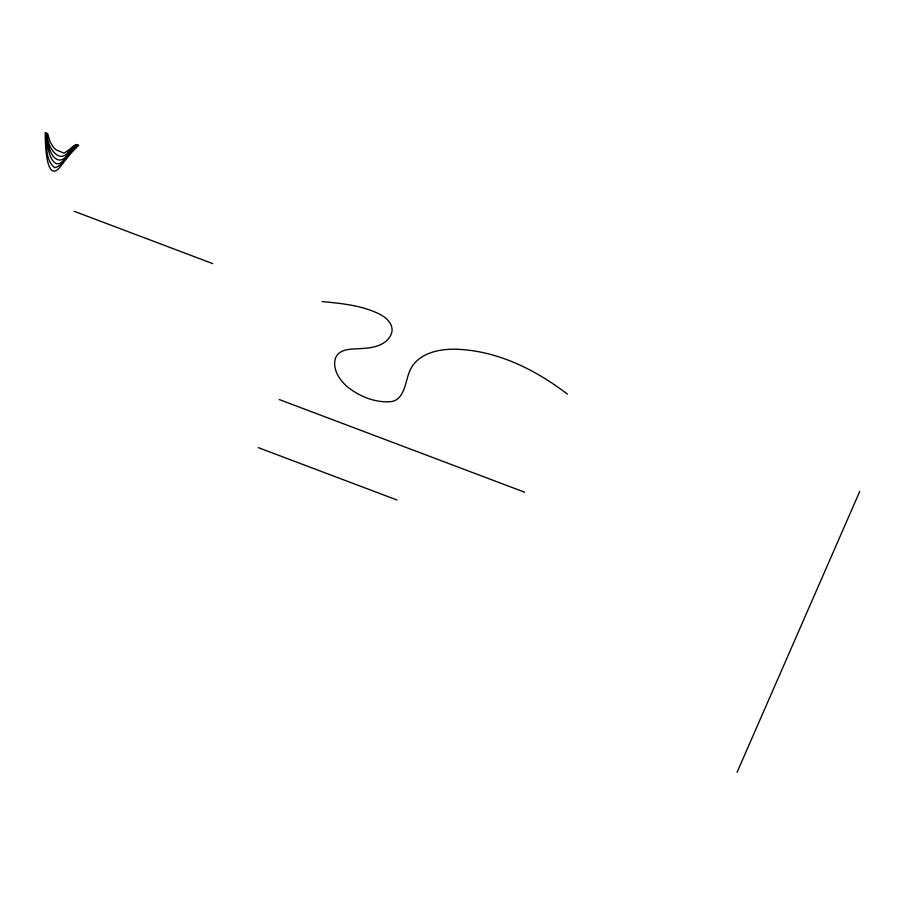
<?xml version="1.0" encoding="UTF-8"?>
<svg xmlns="http://www.w3.org/2000/svg" width="905" height="905" viewBox="0 0 905 905"><rect width="100%" height="100%" fill="white"/><g stroke="black" fill="none" stroke-linecap="round" stroke-linejoin="round"><path stroke-width="1.36" d="M737.055 772.327L859.75 491.426M322.101 301.557C341.875 303.492 362.43 305.381 380.394 314.555C386.808 318.006 393.698 324.567 391.752 332.576C387.894 345.11 373.177 348.086 361.706 348.493C352.735 349.398 339.782 347.803 335.54 357.939C332.101 368.788 339.273 379.783 347.192 386.65C358.685 395.915 373.346 402.182 388.29 401.82C403.653 402.024 405.01 384.218 408.811 373.346C415.655 352.86 440.135 348.187 459.106 349.364C499.028 351.491 536.246 370.213 567.48 394.218M74.12 211.272L212.72 263.615M279.294 399.558L524.674 492.218M258.298 447.624L396.91 499.979M62.784 163.251C45.77 189.722 45.182 141.689 45.25 132.673L45.827 132.888C46.97 144.257 44.73 159.778 54.73 167.708C65.036 165.31 68.904 150.524 78.158 145.094L78.724 145.309A140.252 129.856 1.5 0 0 70.466 153.861L62.784 163.251M66.133 156.904C52.23 178.636 45.465 143.024 46.404 133.103L46.97 133.318C46.393 148.725 56.789 173.783 70.907 150.649A148.024 137.051 1.5 0 1 77.004 144.664L77.581 144.879L66.133 156.904M68.124 152.278C58.09 165.344 45.51 143.499 47.546 133.533L50.205 142.062L53.553 147.447A16.924 15.668 1.5 0 0 56.483 150.015L64.108 153.16L69.549 149.37A116.055 107.457 1.5 0 1 73.905 145.75L76.427 144.449L68.124 152.278"/></g></svg>
